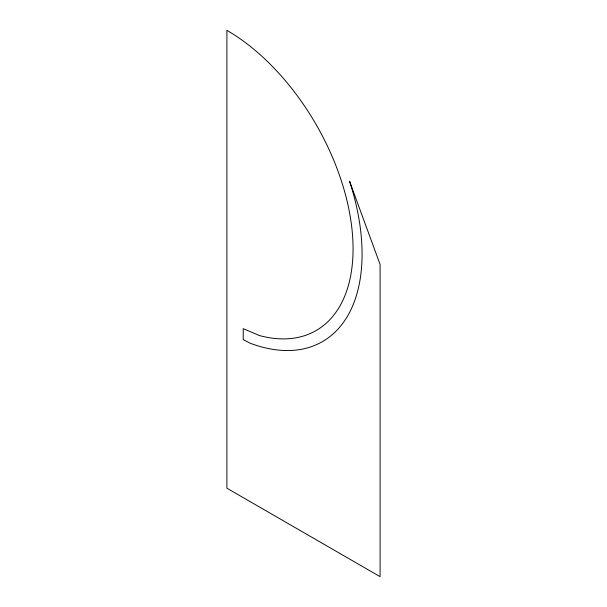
<?xml version="1.0" encoding="UTF-8"?>
<svg xmlns="http://www.w3.org/2000/svg" width="607" height="607" viewBox="0 0 607 607"><rect width="100%" height="100%" fill="white"/><g stroke="black" fill="none" stroke-linecap="round" stroke-linejoin="round"><path stroke-width="0.91" d="M259.553 335.595L243.225 328.653L243.225 339.563L250.046 343.175A191.167 110.368 60 0 0 349.549 181.22L380.096 264.477L380.096 576.65L226.904 488.203L226.904 30.35A178.42 103.008 60 0 1 351.984 229.234A178.42 103.008 60 0 1 259.553 335.595"/></g></svg>
